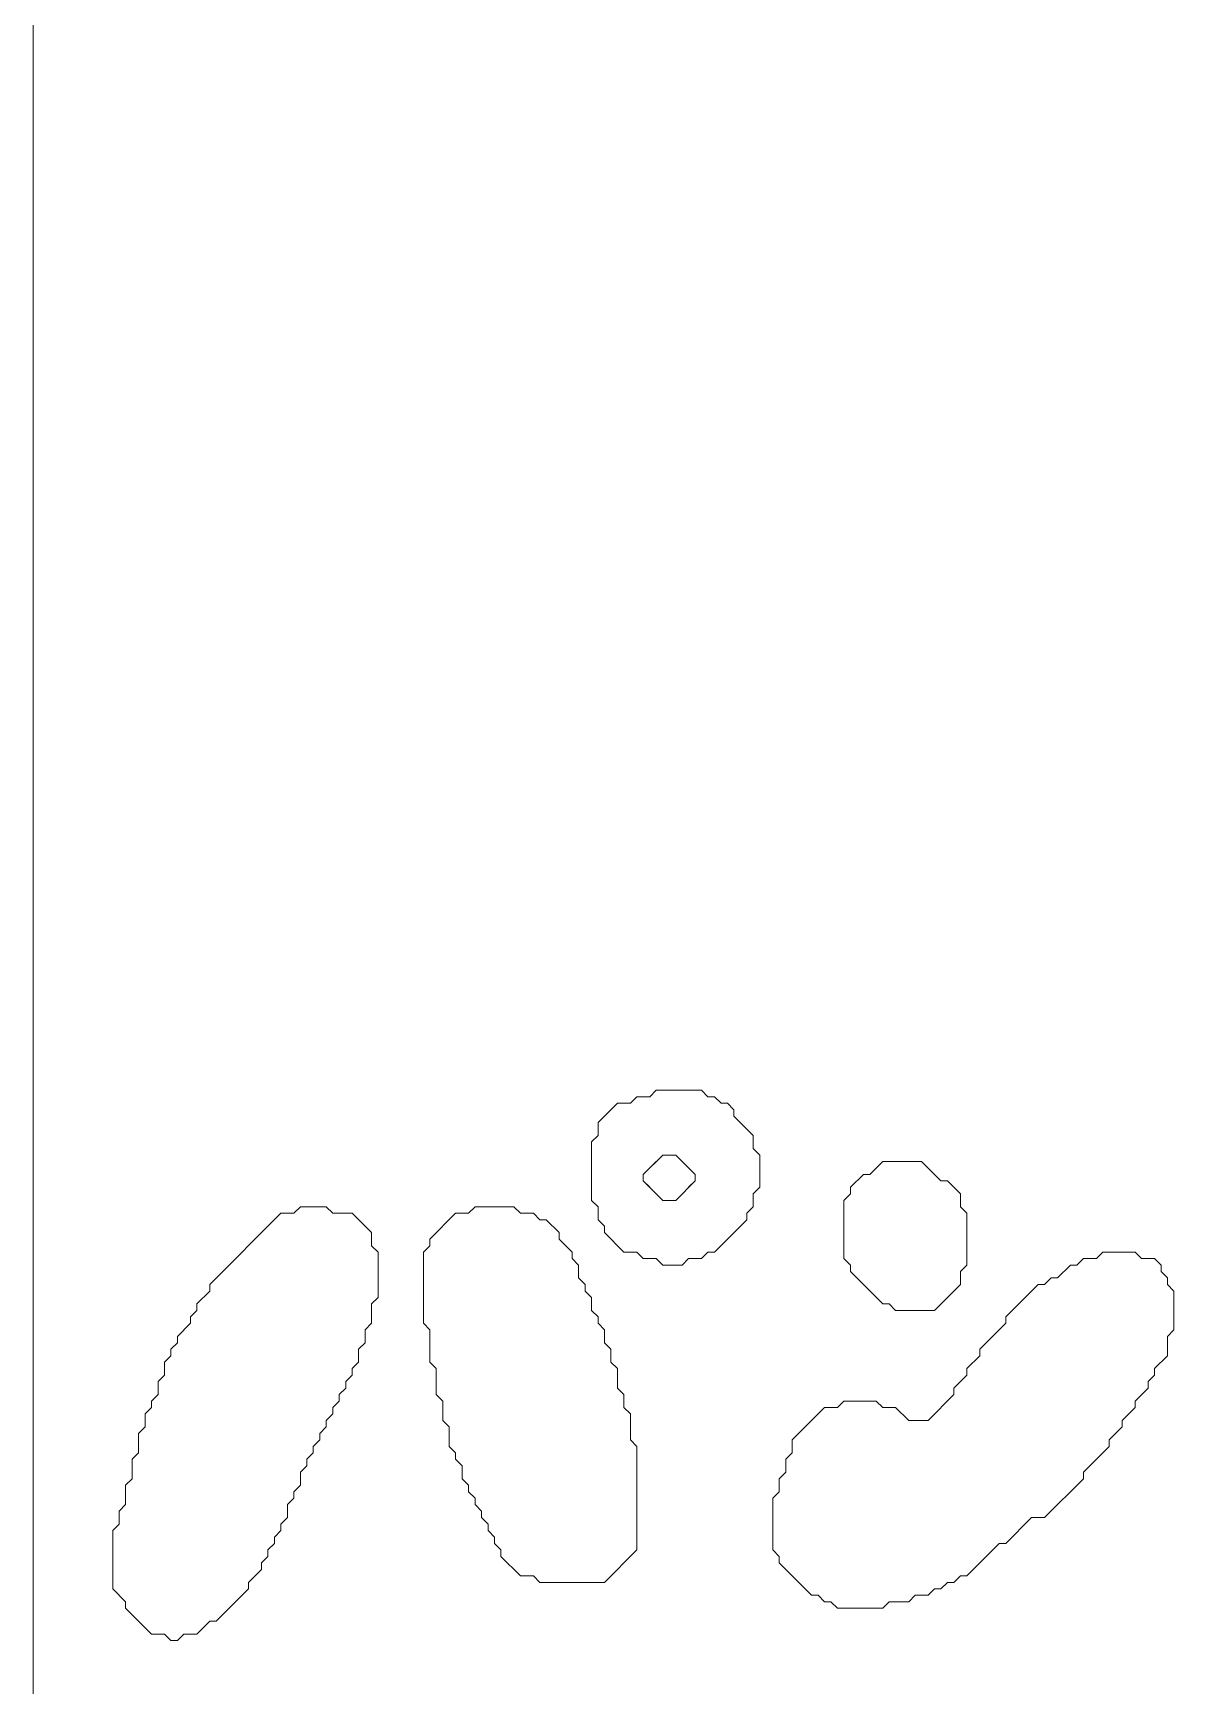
# Model space of a CAD drawing. Header units: millimetres. Extents: x 90 to 6638, y -1 to 4618.
# Drawn here: x 89.79 to 101.63, y 28.96 to 46.1 of the extents above; entities that cross this region are included whole.
import ezdxf

# ---------------------------------------------------------------- set-up
doc = ezdxf.new("R2010")
doc.units = ezdxf.units.MM
doc.layers.get('0').update_dxf_attribs({"lineweight": 9})

msp = doc.modelspace()

# ---------------------------------------------------------------- linework, layer by layer
msp.add_line((89.794, 62.162), (89.794, 0.197))
at = {"lineweight": 9}
for p, q in [((96.192, 35.067), (96.259, 35.135)), ((96.259, 35.135), (96.192, 35.067)), ((96.259, 35.135), (96.729, 35.135)), ((96.729, 35.135), (96.259, 35.135)), ((96.729, 35.135), (96.796, 35.067)), ((96.796, 35.067), (96.729, 35.135)), ((95.857, 35), (95.655, 34.799)), ((95.991, 35), (95.857, 35)), ((95.924, 35), (95.991, 35)), ((95.991, 35), (96.058, 35.067)), ((96.058, 35.067), (95.991, 35)), ((96.058, 35.067), (96.192, 35.067)), ((96.192, 35.067), (96.058, 35.067)), ((96.864, 35.067), (96.796, 35.067)), ((96.931, 35), (96.864, 35.067)), ((96.998, 35), (96.931, 35)), ((97.065, 34.933), (96.998, 35)), ((95.655, 34.799), (95.655, 34.665)), ((97.065, 34.866), (97.065, 34.933)), ((97.266, 34.665), (97.065, 34.866)), ((95.588, 34.598), (95.655, 34.665)), ((95.655, 34.665), (95.588, 34.598)), ((95.655, 34.665), (95.655, 34.732)), ((97.266, 34.53), (97.266, 34.665)), ((95.588, 33.993), (95.588, 34.598)), ((95.588, 34.598), (95.588, 33.993)), ((96.327, 34.463), (96.125, 34.262)), ((96.327, 34.463), (96.394, 34.463)), ((96.394, 34.463), (96.461, 34.463)), ((96.461, 34.463), (96.394, 34.463)), ((96.461, 34.463), (96.662, 34.262)), ((97.266, 34.598), (97.266, 34.53)), ((97.266, 34.53), (97.334, 34.463)), ((97.334, 34.463), (97.266, 34.53)), ((97.334, 34.463), (97.334, 34.128)), ((97.334, 34.128), (97.334, 34.463)), ((96.259, 34.396), (96.192, 34.329)), ((98.609, 34.396), (98.475, 34.262)), ((99.012, 34.396), (98.609, 34.396)), ((98.676, 34.396), (98.945, 34.396)), ((99.213, 34.195), (99.012, 34.396)), ((96.125, 34.195), (96.125, 34.262)), ((96.327, 33.993), (96.125, 34.195)), ((96.125, 34.195), (96.327, 33.993)), ((96.192, 34.128), (96.125, 34.195)), ((96.662, 34.195), (96.461, 33.993)), ((96.595, 34.128), (96.662, 34.195)), ((96.662, 34.262), (96.662, 34.195)), ((96.662, 34.195), (96.662, 34.262)), ((97.334, 34.128), (97.266, 34.06)), ((97.266, 34.06), (97.334, 34.128)), ((98.408, 34.262), (98.273, 34.128)), ((98.273, 34.128), (98.273, 34.06)), ((98.475, 34.262), (98.408, 34.262)), ((99.28, 34.195), (99.213, 34.195)), ((99.415, 34.06), (99.28, 34.195)), ((95.655, 33.926), (95.588, 33.993)), ((95.588, 33.993), (95.655, 33.926)), ((96.461, 33.993), (96.327, 33.993)), ((96.327, 33.993), (96.461, 33.993)), ((97.266, 34.06), (97.266, 33.993)), ((97.266, 33.926), (97.266, 34.06)), ((98.273, 34.06), (98.206, 33.993)), ((98.206, 33.993), (98.206, 33.725)), ((99.415, 33.926), (99.415, 34.06)), ((99.415, 33.993), (99.415, 33.926)), ((92.366, 33.859), (91.627, 33.121)), ((92.5, 33.859), (92.366, 33.859)), ((92.433, 33.859), (92.5, 33.859)), ((92.5, 33.859), (92.567, 33.926)), ((92.567, 33.926), (92.5, 33.859)), ((92.567, 33.926), (92.836, 33.926)), ((92.836, 33.926), (92.567, 33.926)), ((92.836, 33.926), (92.903, 33.859)), ((92.903, 33.859), (92.836, 33.926)), ((92.903, 33.859), (93.037, 33.859)), ((93.104, 33.859), (92.903, 33.859)), ((93.305, 33.658), (93.104, 33.859)), ((94.178, 33.859), (93.91, 33.59)), ((94.312, 33.859), (94.178, 33.859)), ((94.245, 33.859), (94.312, 33.859)), ((94.312, 33.859), (94.38, 33.926)), ((94.38, 33.926), (94.312, 33.859)), ((94.38, 33.926), (94.782, 33.926)), ((94.782, 33.926), (94.38, 33.926)), ((94.782, 33.926), (94.85, 33.859)), ((94.85, 33.859), (94.782, 33.926)), ((94.85, 33.859), (94.917, 33.859)), ((94.984, 33.859), (94.85, 33.859)), ((95.051, 33.792), (94.984, 33.859)), ((95.118, 33.792), (95.051, 33.792)), ((95.252, 33.658), (95.118, 33.792)), ((95.655, 33.859), (95.655, 33.926)), ((95.655, 33.926), (95.655, 33.792)), ((95.655, 33.792), (95.722, 33.725)), ((96.864, 33.456), (97.199, 33.792)), ((97.199, 33.859), (97.266, 33.926)), ((97.199, 33.792), (97.199, 33.859)), ((98.206, 33.725), (98.206, 33.926)), ((99.415, 33.926), (99.482, 33.859)), ((99.482, 33.859), (99.415, 33.926)), ((99.482, 33.859), (99.482, 33.322)), ((99.482, 33.322), (99.482, 33.859)), ((93.305, 33.523), (93.305, 33.658)), ((93.305, 33.59), (93.305, 33.523)), ((93.91, 33.59), (93.91, 33.523)), ((95.252, 33.59), (95.252, 33.658)), ((95.387, 33.456), (95.252, 33.59)), ((95.722, 33.725), (95.722, 33.658)), ((95.722, 33.658), (95.924, 33.456)), ((98.206, 33.725), (98.206, 33.59)), ((98.206, 33.456), (98.206, 33.59)), ((98.206, 33.59), (98.206, 33.389)), ((93.305, 33.523), (93.373, 33.456)), ((93.373, 33.456), (93.305, 33.523)), ((93.373, 33.456), (93.373, 32.986)), ((93.373, 32.986), (93.373, 33.456)), ((93.91, 33.523), (93.843, 33.456)), ((93.843, 33.456), (93.843, 32.718)), ((95.387, 33.389), (95.387, 33.456)), ((95.924, 33.456), (96.058, 33.456)), ((96.058, 33.456), (95.991, 33.456)), ((96.125, 33.389), (96.058, 33.456)), ((96.058, 33.456), (96.125, 33.389)), ((96.729, 33.389), (96.796, 33.456)), ((96.796, 33.456), (96.864, 33.456)), ((100.825, 33.389), (100.892, 33.456)), ((100.892, 33.456), (100.825, 33.389)), ((100.892, 33.456), (101.227, 33.456)), ((101.227, 33.456), (100.892, 33.456)), ((101.227, 33.456), (101.295, 33.389)), ((101.295, 33.389), (101.227, 33.456)), ((93.843, 32.718), (93.843, 33.389)), ((95.454, 33.322), (95.387, 33.389)), ((95.454, 33.188), (95.454, 33.322)), ((95.454, 33.255), (95.454, 33.188)), ((96.259, 33.389), (96.125, 33.389)), ((96.125, 33.389), (96.259, 33.389)), ((96.327, 33.322), (96.259, 33.389)), ((96.259, 33.389), (96.327, 33.322)), ((96.528, 33.322), (96.327, 33.322)), ((96.327, 33.322), (96.528, 33.322)), ((96.595, 33.389), (96.528, 33.322)), ((96.528, 33.322), (96.595, 33.389)), ((96.662, 33.389), (96.595, 33.389)), ((96.595, 33.389), (96.729, 33.389)), ((98.206, 33.389), (98.273, 33.322)), ((98.273, 33.322), (98.273, 33.255)), ((98.273, 33.255), (98.609, 32.919)), ((99.482, 33.322), (99.415, 33.255)), ((99.415, 33.255), (99.482, 33.322)), ((99.415, 33.255), (99.415, 33.188)), ((99.415, 33.121), (99.415, 33.255)), ((100.556, 33.322), (100.422, 33.188)), ((100.623, 33.322), (100.556, 33.322)), ((100.623, 33.322), (100.69, 33.389)), ((100.69, 33.389), (100.623, 33.322)), ((100.69, 33.389), (100.825, 33.389)), ((100.825, 33.389), (100.69, 33.389)), ((101.295, 33.389), (101.362, 33.389)), ((101.429, 33.389), (101.295, 33.389)), ((101.496, 33.322), (101.429, 33.389)), ((101.496, 33.255), (101.496, 33.322)), ((101.563, 33.188), (101.496, 33.255)), ((91.627, 33.121), (91.627, 33.053)), ((95.454, 33.188), (95.521, 33.121)), ((95.521, 33.121), (95.454, 33.188)), ((95.521, 33.121), (95.521, 33.053)), ((95.521, 33.053), (95.521, 33.121)), ((99.146, 32.852), (99.415, 33.121)), ((100.22, 33.121), (99.885, 32.785)), ((100.288, 33.121), (100.22, 33.121)), ((100.355, 33.188), (100.288, 33.121)), ((100.422, 33.188), (100.355, 33.188)), ((101.563, 33.121), (101.563, 33.188)), ((101.63, 33.053), (101.563, 33.121)), ((91.627, 33.053), (91.493, 32.919)), ((91.493, 32.919), (91.493, 32.852)), ((93.373, 32.986), (93.305, 32.919)), ((93.305, 32.919), (93.373, 32.986)), ((93.305, 32.919), (93.305, 32.718)), ((93.305, 32.718), (93.305, 32.919)), ((95.588, 32.986), (95.521, 33.053)), ((95.588, 32.852), (95.588, 32.986)), ((95.588, 32.919), (95.588, 32.852)), ((98.609, 32.919), (98.676, 32.919)), ((98.743, 32.852), (98.676, 32.919)), ((98.676, 32.919), (98.743, 32.852)), ((101.63, 32.651), (101.63, 33.053)), ((101.63, 32.986), (101.63, 32.651)), ((91.493, 32.852), (91.426, 32.785)), ((91.426, 32.785), (91.426, 32.718)), ((95.588, 32.852), (95.655, 32.785)), ((95.655, 32.785), (95.588, 32.852)), ((95.655, 32.785), (95.655, 32.718)), ((95.655, 32.718), (95.655, 32.785)), ((99.079, 32.852), (98.743, 32.852)), ((98.743, 32.852), (99.146, 32.852)), ((99.885, 32.785), (99.885, 32.718)), ((91.426, 32.718), (91.291, 32.583)), ((91.291, 32.583), (91.291, 32.516)), ((91.359, 32.651), (91.426, 32.718)), ((93.305, 32.718), (93.238, 32.651)), ((93.238, 32.651), (93.305, 32.718)), ((93.238, 32.651), (93.238, 32.516)), ((93.238, 32.516), (93.238, 32.651)), ((93.91, 32.651), (93.843, 32.718)), ((93.843, 32.718), (93.91, 32.651)), ((93.91, 32.315), (93.91, 32.651)), ((93.91, 32.651), (93.91, 32.315)), ((95.655, 32.718), (95.722, 32.651)), ((95.722, 32.651), (95.655, 32.718)), ((95.722, 32.651), (95.722, 32.516)), ((95.722, 32.516), (95.722, 32.651)), ((99.885, 32.718), (99.616, 32.449)), ((101.63, 32.651), (101.563, 32.583)), ((101.563, 32.583), (101.63, 32.651)), ((101.563, 32.583), (101.563, 32.449)), ((101.563, 32.382), (101.563, 32.583)), ((91.291, 32.516), (91.224, 32.449)), ((91.224, 32.449), (91.224, 32.382)), ((93.238, 32.516), (93.171, 32.449)), ((93.171, 32.449), (93.238, 32.516)), ((93.171, 32.449), (93.171, 32.382)), ((93.171, 32.315), (93.171, 32.449)), ((95.722, 32.516), (95.789, 32.449)), ((95.789, 32.449), (95.722, 32.516)), ((95.789, 32.449), (95.789, 32.315)), ((95.789, 32.315), (95.789, 32.449)), ((99.616, 32.449), (99.616, 32.382)), ((91.224, 32.382), (91.157, 32.315)), ((91.157, 32.315), (91.157, 32.181)), ((91.157, 32.181), (91.157, 32.248)), ((93.104, 32.248), (93.171, 32.315)), ((93.104, 32.181), (93.104, 32.248)), ((93.977, 32.248), (93.91, 32.315)), ((93.91, 32.315), (93.977, 32.248)), ((93.977, 31.979), (93.977, 32.248)), ((93.977, 32.248), (93.977, 31.979)), ((95.789, 32.315), (95.857, 32.248)), ((95.857, 32.248), (95.789, 32.315)), ((95.857, 32.248), (95.857, 32.046)), ((95.857, 32.046), (95.857, 32.248)), ((99.616, 32.382), (99.482, 32.248)), ((99.482, 32.248), (99.482, 32.181)), ((101.429, 32.248), (101.563, 32.382)), ((101.429, 32.181), (101.429, 32.248)), ((91.09, 32.114), (91.157, 32.181)), ((91.157, 32.181), (91.09, 32.114)), ((91.09, 31.979), (91.09, 32.114)), ((91.09, 32.114), (91.09, 31.979)), ((93.037, 32.114), (93.104, 32.181)), ((93.037, 32.046), (93.037, 32.114)), ((99.482, 32.181), (99.348, 32.046)), ((101.362, 32.114), (101.429, 32.181)), ((101.362, 32.046), (101.362, 32.114)), ((91.023, 31.912), (91.09, 31.979)), ((91.09, 31.979), (91.023, 31.912)), ((91.023, 31.845), (91.023, 31.912)), ((91.023, 31.912), (91.023, 31.845)), ((92.903, 31.845), (92.97, 31.912)), ((92.97, 31.979), (93.037, 32.046)), ((92.97, 31.912), (92.97, 31.979)), ((94.044, 31.912), (93.977, 31.979)), ((93.977, 31.979), (94.044, 31.912)), ((94.044, 31.711), (94.044, 31.912)), ((94.044, 31.912), (94.044, 31.711)), ((95.857, 32.046), (95.924, 31.979)), ((95.924, 31.979), (95.857, 32.046)), ((95.924, 31.979), (95.924, 31.845)), ((95.924, 31.845), (95.924, 31.979)), ((98.139, 31.845), (98.206, 31.912)), ((98.206, 31.912), (98.542, 31.912)), ((98.542, 31.912), (98.206, 31.912)), ((98.542, 31.912), (98.609, 31.845)), ((98.609, 31.845), (98.542, 31.912)), ((99.348, 31.979), (99.079, 31.711)), ((99.348, 32.046), (99.348, 31.979)), ((101.227, 31.912), (101.362, 32.046)), ((101.227, 31.845), (101.227, 31.912)), ((90.956, 31.778), (91.023, 31.845)), ((91.023, 31.845), (90.956, 31.778)), ((90.956, 31.644), (90.956, 31.778)), ((90.956, 31.778), (90.956, 31.644)), ((92.836, 31.711), (92.903, 31.778)), ((92.836, 31.711), (92.836, 31.644)), ((92.836, 31.644), (92.836, 31.711)), ((92.903, 31.778), (92.903, 31.845)), ((94.111, 31.644), (94.044, 31.711)), ((94.044, 31.711), (94.111, 31.644)), ((95.924, 31.845), (95.991, 31.778)), ((95.991, 31.778), (95.924, 31.845)), ((95.991, 31.778), (95.991, 31.509)), ((95.991, 31.509), (95.991, 31.778)), ((98.005, 31.845), (97.669, 31.509)), ((98.072, 31.845), (98.005, 31.845)), ((98.072, 31.845), (98.139, 31.845)), ((98.609, 31.845), (98.676, 31.845)), ((98.743, 31.845), (98.609, 31.845)), ((98.878, 31.711), (98.743, 31.845)), ((98.878, 31.711), (99.012, 31.711)), ((99.079, 31.711), (98.878, 31.711)), ((101.093, 31.711), (101.227, 31.845)), ((101.093, 31.644), (101.093, 31.711)), ((90.889, 31.576), (90.956, 31.644)), ((90.956, 31.644), (90.889, 31.576)), ((90.889, 31.375), (90.889, 31.576)), ((90.889, 31.576), (90.889, 31.375)), ((92.836, 31.644), (92.768, 31.576)), ((92.768, 31.576), (92.836, 31.644)), ((92.768, 31.509), (92.768, 31.576)), ((94.111, 31.442), (94.111, 31.644)), ((94.111, 31.644), (94.111, 31.442)), ((100.959, 31.509), (101.093, 31.644)), ((90.821, 31.308), (90.889, 31.375)), ((90.889, 31.375), (90.821, 31.308)), ((92.634, 31.308), (92.701, 31.375)), ((92.701, 31.442), (92.768, 31.509)), ((92.701, 31.375), (92.701, 31.442)), ((94.178, 31.375), (94.111, 31.442)), ((94.111, 31.442), (94.178, 31.375)), ((94.178, 31.308), (94.178, 31.375)), ((94.178, 31.375), (94.178, 31.308)), ((95.991, 31.509), (96.058, 31.442)), ((96.058, 31.442), (95.991, 31.509)), ((96.058, 31.442), (96.058, 30.435)), ((96.058, 30.368), (96.058, 31.442)), ((97.602, 31.308), (97.669, 31.375)), ((97.669, 31.375), (97.602, 31.308)), ((97.669, 31.509), (97.669, 31.375)), ((97.669, 31.375), (97.669, 31.442)), ((100.69, 31.174), (100.959, 31.442)), ((100.959, 31.442), (100.959, 31.509)), ((90.821, 31.106), (90.821, 31.308)), ((90.821, 31.308), (90.821, 31.106)), ((92.634, 31.241), (92.567, 31.174)), ((92.567, 31.174), (92.634, 31.241)), ((92.634, 31.308), (92.634, 31.241)), ((92.634, 31.241), (92.634, 31.308)), ((94.245, 31.241), (94.178, 31.308)), ((94.178, 31.308), (94.245, 31.241)), ((94.245, 31.174), (94.245, 31.241)), ((94.245, 31.241), (94.245, 31.106)), ((97.602, 31.174), (97.602, 31.308)), ((97.602, 31.308), (97.602, 31.174)), ((100.757, 31.241), (100.69, 31.174)), ((90.754, 31.039), (90.821, 31.106)), ((90.821, 31.106), (90.754, 31.039)), ((90.754, 30.838), (90.754, 31.039)), ((90.754, 31.039), (90.754, 30.838)), ((92.567, 31.039), (92.5, 30.972)), ((92.5, 30.972), (92.567, 31.039)), ((92.567, 31.174), (92.567, 31.039)), ((92.567, 31.039), (92.567, 31.174)), ((94.245, 31.106), (94.312, 31.039)), ((94.312, 31.039), (94.312, 30.972)), ((97.535, 31.106), (97.602, 31.174)), ((97.602, 31.174), (97.535, 31.106)), ((97.535, 30.972), (97.535, 31.106)), ((97.535, 31.106), (97.535, 30.972)), ((100.288, 30.704), (100.69, 31.106)), ((100.69, 31.106), (100.69, 31.174)), ((92.5, 30.905), (92.433, 30.838)), ((92.433, 30.838), (92.5, 30.905)), ((92.5, 30.972), (92.5, 30.905)), ((92.5, 30.905), (92.5, 30.972)), ((94.312, 30.972), (94.38, 30.905)), ((94.38, 30.905), (94.38, 30.838)), ((97.468, 30.905), (97.535, 30.972)), ((97.535, 30.972), (97.468, 30.905)), ((97.468, 30.368), (97.468, 30.905)), ((97.468, 30.905), (97.468, 30.368)), ((90.687, 30.771), (90.754, 30.838)), ((90.754, 30.838), (90.687, 30.771)), ((90.687, 30.637), (90.687, 30.771)), ((90.687, 30.771), (90.687, 30.637)), ((92.366, 30.637), (92.433, 30.704)), ((92.433, 30.838), (92.433, 30.771)), ((92.433, 30.704), (92.433, 30.838)), ((94.38, 30.838), (94.447, 30.771)), ((94.447, 30.771), (94.447, 30.704)), ((94.447, 30.704), (94.514, 30.637)), ((100.153, 30.704), (99.885, 30.435)), ((100.22, 30.704), (100.153, 30.704)), ((100.22, 30.704), (100.288, 30.704)), ((90.62, 30.569), (90.687, 30.637)), ((90.687, 30.637), (90.62, 30.569)), ((90.62, 30.032), (90.62, 30.569)), ((90.62, 30.569), (90.62, 29.965)), ((92.298, 30.502), (92.366, 30.569)), ((92.366, 30.569), (92.366, 30.637)), ((94.514, 30.637), (94.514, 30.569)), ((94.514, 30.569), (94.581, 30.502)), ((92.231, 30.368), (92.298, 30.435)), ((92.231, 30.301), (92.231, 30.368)), ((92.298, 30.435), (92.298, 30.502)), ((94.581, 30.502), (94.581, 30.435)), ((94.581, 30.435), (94.648, 30.368)), ((94.648, 30.368), (94.648, 30.301)), ((95.722, 30.032), (96.058, 30.368)), ((97.535, 30.301), (97.468, 30.368)), ((97.468, 30.368), (97.535, 30.301)), ((99.818, 30.435), (99.482, 30.099)), ((99.885, 30.435), (99.818, 30.435)), ((92.03, 30.032), (92.164, 30.167)), ((92.164, 30.234), (92.231, 30.301)), ((92.164, 30.167), (92.164, 30.234)), ((94.648, 30.301), (94.85, 30.099)), ((97.535, 30.234), (97.535, 30.301)), ((97.535, 30.301), (97.535, 30.234)), ((97.871, 29.898), (97.535, 30.234)), ((92.03, 29.965), (92.03, 30.032)), ((94.85, 30.099), (94.984, 30.099)), ((94.984, 30.099), (94.917, 30.099)), ((95.051, 30.032), (94.984, 30.099)), ((94.984, 30.099), (95.051, 30.032)), ((95.655, 30.032), (95.051, 30.032)), ((95.051, 30.032), (95.722, 30.032)), ((99.28, 30.032), (99.213, 29.965)), ((99.348, 30.032), (99.28, 30.032)), ((99.415, 30.099), (99.348, 30.032)), ((99.482, 30.099), (99.415, 30.099)), ((90.62, 29.965), (90.754, 29.831)), ((90.754, 29.831), (90.754, 29.764)), ((91.694, 29.63), (92.03, 29.965)), ((97.938, 29.898), (97.871, 29.898)), ((98.005, 29.831), (97.938, 29.898)), ((98.072, 29.831), (98.005, 29.831)), ((98.139, 29.764), (98.072, 29.831)), ((98.676, 29.831), (98.609, 29.764)), ((98.609, 29.764), (98.676, 29.831)), ((98.878, 29.831), (98.676, 29.831)), ((98.676, 29.831), (98.878, 29.831)), ((98.945, 29.898), (98.878, 29.831)), ((98.878, 29.831), (98.945, 29.898)), ((99.079, 29.898), (98.945, 29.898)), ((98.945, 29.898), (99.079, 29.898)), ((99.146, 29.965), (99.079, 29.898)), ((99.079, 29.898), (99.146, 29.965)), ((99.213, 29.965), (99.146, 29.965)), ((99.146, 29.965), (99.213, 29.965)), ((90.754, 29.764), (91.023, 29.495)), ((98.609, 29.764), (98.139, 29.764)), ((98.139, 29.764), (98.609, 29.764)), ((91.023, 29.495), (91.157, 29.495)), ((91.157, 29.495), (91.09, 29.495)), ((91.224, 29.428), (91.157, 29.495)), ((91.157, 29.495), (91.224, 29.428)), ((91.359, 29.495), (91.291, 29.428)), ((91.291, 29.428), (91.359, 29.495)), ((91.426, 29.495), (91.359, 29.495)), ((91.359, 29.495), (91.493, 29.495)), ((91.493, 29.495), (91.627, 29.63)), ((91.627, 29.63), (91.694, 29.63)), ((91.291, 29.428), (91.224, 29.428)), ((91.224, 29.428), (91.291, 29.428))]:
    msp.add_line(p, q, dxfattribs=at)

doc.saveas('drawing.dxf')
